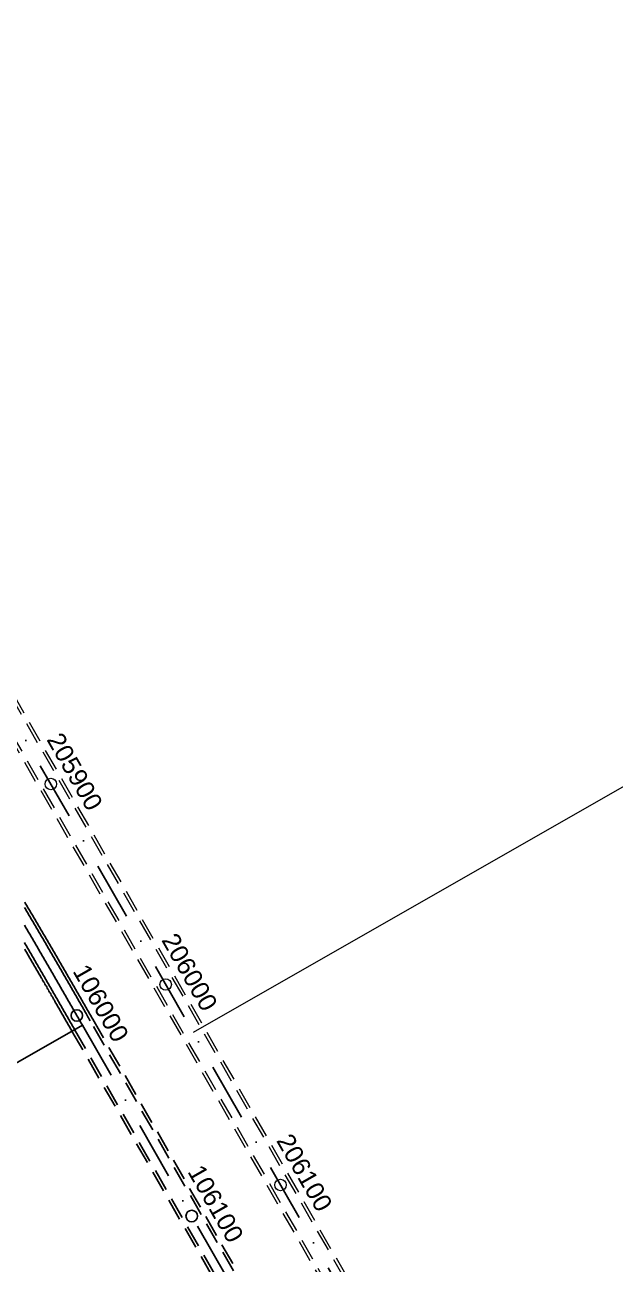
# Model space of a CAD drawing. Extents: x 2610184 to 2620710, y 1263771 to 1270672.
# Drawn here: x 2612668 to 2612924, y 1268379 to 1268915 of the extents above; entities that cross this region are included whole.
import ezdxf

# ---------------------------------------------------------------- set-up
doc = ezdxf.new("R2010")
doc.units = 0
doc.header["$LTSCALE"] = 5
doc.linetypes.add('DASHDOT', pattern=[10, 5, -2.5, 0, -2.5])
doc.linetypes.add('DASHEDX2', pattern=[3.75, 2.5, -1.25])
doc.layers.get('0').update_dxf_attribs({"color": 1, "linetype": 'CONTINUOUS'})
for name, color, linetype in [('Grundriss_16', 7, 'CONTINUOUS'), ('Grundriss_26', 7, 'CONTINUOUS'), ('QP_reel_26', 7, 'CONTINUOUS'), ('TunnelachseOst', 3, 'CONTINUOUS'), ('TunnelacsheWest', 3, 'CONTINUOUS')]:
    doc.layers.add(name, color=color, linetype=linetype)
doc.styles.add('ARIAL', font='arial.ttf')

# ---------------------------------------------------------------- blocks, each defined once
blk = doc.blocks.new('CDWK_PTTYP10')
at = {"color": 0, "lineweight": -2}
blk.add_circle((0, 0), 0.5, dxfattribs=at)

msp = doc.modelspace()

# ---------------------------------------------------------------- linework, layer by layer
at = {"layer": 'Grundriss_16', "color": 30, "linetype": 'Continuous', "lineweight": -3}
msp.add_line((2612693.36, 1268482.45), (2612495.71, 1268369.34), dxfattribs=at)
at = {"layer": 'Grundriss_16', "color": 1, "linetype": 'DASHEDX2', "lineweight": -3, "ltscale": 0.75}
for points in [[(2612849.5, 1268217.42), (2612696.73, 1268484.38), (2612696.48, 1268484.81), (2612696.23, 1268485.25), (2612695.98, 1268485.68), (2612695.73, 1268486.11), (2612695.49, 1268486.55), (2612695.24, 1268486.98), (2612694.99, 1268487.42), (2612694.74, 1268487.85), (2612694.49, 1268488.28), (2612694.24, 1268488.72), (2612693.99, 1268489.15), (2612693.75, 1268489.59), (2612693.5, 1268490.02), (2612693.25, 1268490.45), (2612693, 1268490.89), (2612692.75, 1268491.32), (2612692.5, 1268491.76), (2612692.25, 1268492.19), (2612692.01, 1268492.62), (2612691.76, 1268493.06), (2612691.51, 1268493.49), (2612691.26, 1268493.93), (2612691.01, 1268494.36), (2612690.76, 1268494.79), (2612690.51, 1268495.23), (2612690.26, 1268495.66), (2612690.02, 1268496.1), (2612689.77, 1268496.53), (2612689.52, 1268496.96), (2612689.27, 1268497.4), (2612689.02, 1268497.83), (2612688.77, 1268498.27), (2612688.52, 1268498.7), (2612688.27, 1268499.13), (2612688.02, 1268499.57), (2612687.77, 1268500), (2612687.52, 1268500.44), (2612687.27, 1268500.87), (2612687.03, 1268501.3), (2612686.78, 1268501.74), (2612686.53, 1268502.17), (2612686.28, 1268502.6), (2612686.03, 1268503.04), (2612685.78, 1268503.47), (2612685.53, 1268503.91), (2612685.28, 1268504.34), (2612685.03, 1268504.77), (2612684.78, 1268505.21), (2612684.53, 1268505.64), (2612684.28, 1268506.07), (2612684.03, 1268506.51), (2612683.78, 1268506.94), (2612683.53, 1268507.37), (2612683.28, 1268507.81), (2612683.03, 1268508.24), (2612682.78, 1268508.67), (2612682.53, 1268509.11), (2612682.27, 1268509.54), (2612682.02, 1268509.97), (2612681.77, 1268510.41), (2612681.52, 1268510.84), (2612681.27, 1268511.27), (2612681.02, 1268511.71), (2612680.77, 1268512.14), (2612680.52, 1268512.57), (2612680.27, 1268513.01), (2612680.01, 1268513.44), (2612679.76, 1268513.87), (2612679.51, 1268514.31), (2612679.26, 1268514.74), (2612679.01, 1268515.17), (2612678.76, 1268515.61), (2612678.5, 1268516.04), (2612678.25, 1268516.47), (2612678, 1268516.9), (2612677.75, 1268517.34), (2612677.5, 1268517.77), (2612677.24, 1268518.2), (2612676.99, 1268518.63), (2612676.74, 1268519.07), (2612676.49, 1268519.5), (2612676.23, 1268519.93), (2612675.98, 1268520.36), (2612675.73, 1268520.8), (2612675.47, 1268521.23), (2612675.22, 1268521.66), (2612674.97, 1268522.09), (2612674.71, 1268522.52), (2612674.46, 1268522.96), (2612674.21, 1268523.39), (2612673.95, 1268523.82), (2612673.7, 1268524.25), (2612673.45, 1268524.68), (2612673.19, 1268525.12), (2612672.94, 1268525.55), (2612672.68, 1268525.98), (2612672.43, 1268526.41), (2612672.17, 1268526.84), (2612671.92, 1268527.27), (2612671.66, 1268527.71), (2612671.41, 1268528.14), (2612671.15, 1268528.57), (2612670.9, 1268529), (2612670.64, 1268529.43), (2612670.39, 1268529.86), (2612670.13, 1268530.29), (2612669.88, 1268530.72), (2612669.62, 1268531.15), (2612669.37, 1268531.59), (2612669.11, 1268532.02), (2612668.85, 1268532.45), (2612668.6, 1268532.88), (2612668.34, 1268533.31)], [(2612668.43, 1268535.7), (2612668.69, 1268535.27), (2612668.94, 1268534.84), (2612669.2, 1268534.4), (2612669.46, 1268533.97), (2612669.71, 1268533.54), (2612669.97, 1268533.11), (2612670.23, 1268532.68), (2612670.48, 1268532.25), (2612670.74, 1268531.82), (2612670.99, 1268531.39), (2612671.25, 1268530.96), (2612671.51, 1268530.52), (2612671.76, 1268530.09), (2612672.02, 1268529.66), (2612672.27, 1268529.23), (2612672.53, 1268528.8), (2612672.78, 1268528.37), (2612673.04, 1268527.94), (2612673.29, 1268527.5), (2612673.55, 1268527.07), (2612673.8, 1268526.64), (2612674.06, 1268526.21), (2612674.31, 1268525.78), (2612674.57, 1268525.34), (2612674.82, 1268524.91), (2612675.07, 1268524.48), (2612675.33, 1268524.05), (2612675.58, 1268523.61), (2612675.84, 1268523.18), (2612676.09, 1268522.75), (2612676.34, 1268522.32), (2612676.6, 1268521.89), (2612676.85, 1268521.45), (2612677.1, 1268521.02), (2612677.36, 1268520.59), (2612677.61, 1268520.15), (2612677.86, 1268519.72), (2612678.11, 1268519.29), (2612678.37, 1268518.86), (2612678.62, 1268518.42), (2612678.87, 1268517.99), (2612679.12, 1268517.56), (2612679.38, 1268517.12), (2612679.63, 1268516.69), (2612679.88, 1268516.26), (2612680.13, 1268515.83), (2612680.38, 1268515.39), (2612680.64, 1268514.96), (2612680.89, 1268514.53), (2612681.14, 1268514.09), (2612681.39, 1268513.66), (2612681.64, 1268513.23), (2612681.89, 1268512.79), (2612682.14, 1268512.36), (2612682.4, 1268511.93), (2612682.65, 1268511.49), (2612682.9, 1268511.06), (2612683.15, 1268510.63), (2612683.4, 1268510.19), (2612683.65, 1268509.76), (2612683.9, 1268509.33), (2612684.15, 1268508.89), (2612684.4, 1268508.46), (2612684.65, 1268508.02), (2612684.9, 1268507.59), (2612685.15, 1268507.16), (2612685.4, 1268506.72), (2612685.65, 1268506.29), (2612685.9, 1268505.86), (2612686.15, 1268505.42), (2612686.4, 1268504.99), (2612686.65, 1268504.55), (2612686.9, 1268504.12), (2612687.15, 1268503.69), (2612687.4, 1268503.25), (2612687.65, 1268502.82), (2612687.9, 1268502.39), (2612688.15, 1268501.95), (2612688.4, 1268501.52), (2612688.65, 1268501.08), (2612688.9, 1268500.65), (2612689.15, 1268500.22), (2612689.4, 1268499.78), (2612689.65, 1268499.35), (2612689.9, 1268498.91), (2612690.15, 1268498.48), (2612690.4, 1268498.05), (2612690.65, 1268497.61), (2612690.89, 1268497.18), (2612691.14, 1268496.74), (2612691.39, 1268496.31), (2612691.64, 1268495.88), (2612691.89, 1268495.44), (2612692.14, 1268495.01), (2612692.39, 1268494.57), (2612692.64, 1268494.14), (2612692.89, 1268493.71), (2612693.13, 1268493.27), (2612693.38, 1268492.84), (2612693.63, 1268492.4), (2612693.88, 1268491.97), (2612694.13, 1268491.53), (2612694.38, 1268491.1), (2612694.63, 1268490.67), (2612694.87, 1268490.23), (2612695.12, 1268489.8), (2612695.37, 1268489.36), (2612695.62, 1268488.93), (2612695.87, 1268488.5), (2612696.12, 1268488.06), (2612696.36, 1268487.63), (2612696.61, 1268487.19), (2612696.86, 1268486.76), (2612697.11, 1268486.33), (2612697.36, 1268485.89), (2612697.61, 1268485.46), (2612697.86, 1268485.02), (2612850.63, 1268218.07)], [(2612668.28, 1268518.17), (2612668.53, 1268517.74), (2612668.79, 1268517.31), (2612669.04, 1268516.88), (2612669.29, 1268516.45), (2612669.54, 1268516.02), (2612669.8, 1268515.59), (2612670.05, 1268515.16), (2612670.3, 1268514.73), (2612670.55, 1268514.3), (2612670.8, 1268513.86), (2612671.05, 1268513.43), (2612671.3, 1268513), (2612671.56, 1268512.57), (2612671.81, 1268512.14), (2612672.06, 1268511.71), (2612672.31, 1268511.28), (2612672.56, 1268510.84), (2612672.81, 1268510.41), (2612673.06, 1268509.98), (2612673.31, 1268509.55), (2612673.56, 1268509.12), (2612673.81, 1268508.69), (2612674.06, 1268508.25), (2612674.31, 1268507.82), (2612674.57, 1268507.39), (2612674.82, 1268506.96), (2612675.07, 1268506.53), (2612675.32, 1268506.09), (2612675.57, 1268505.66), (2612675.82, 1268505.23), (2612676.07, 1268504.8), (2612676.32, 1268504.36), (2612676.57, 1268503.93), (2612676.82, 1268503.5), (2612677.07, 1268503.07), (2612677.31, 1268502.63), (2612677.56, 1268502.2), (2612677.81, 1268501.77), (2612678.06, 1268501.34), (2612678.31, 1268500.9), (2612678.56, 1268500.47), (2612678.81, 1268500.04), (2612679.06, 1268499.6), (2612679.31, 1268499.17), (2612679.56, 1268498.74), (2612679.81, 1268498.31), (2612680.06, 1268497.87), (2612680.31, 1268497.44), (2612680.56, 1268497.01), (2612680.81, 1268496.57), (2612681.05, 1268496.14), (2612681.3, 1268495.71), (2612681.55, 1268495.27), (2612681.8, 1268494.84), (2612682.05, 1268494.41), (2612682.3, 1268493.97), (2612682.55, 1268493.54), (2612682.8, 1268493.11), (2612683.04, 1268492.67), (2612683.29, 1268492.24), (2612683.54, 1268491.81), (2612683.79, 1268491.37), (2612684.04, 1268490.94), (2612684.29, 1268490.51), (2612684.54, 1268490.07), (2612684.78, 1268489.64), (2612685.03, 1268489.21), (2612685.28, 1268488.77), (2612685.53, 1268488.34), (2612685.78, 1268487.9), (2612686.03, 1268487.47), (2612686.28, 1268487.04), (2612686.52, 1268486.6), (2612686.77, 1268486.17), (2612687.02, 1268485.74), (2612687.27, 1268485.3), (2612687.52, 1268484.87), (2612687.77, 1268484.43), (2612688.01, 1268484), (2612688.26, 1268483.57), (2612688.51, 1268483.13), (2612688.76, 1268482.7), (2612689.01, 1268482.27), (2612689.26, 1268481.83), (2612689.5, 1268481.4), (2612689.75, 1268480.96), (2612690, 1268480.53), (2612842.78, 1268213.57)], [(2612668.42, 1268515.36), (2612668.67, 1268514.93), (2612668.92, 1268514.5), (2612669.18, 1268514.07), (2612669.43, 1268513.64), (2612669.68, 1268513.21), (2612669.93, 1268512.78), (2612670.18, 1268512.35), (2612670.43, 1268511.92), (2612670.68, 1268511.48), (2612670.93, 1268511.05), (2612671.19, 1268510.62), (2612671.44, 1268510.19), (2612671.69, 1268509.76), (2612671.94, 1268509.33), (2612672.19, 1268508.9), (2612672.44, 1268508.46), (2612672.69, 1268508.03), (2612672.94, 1268507.6), (2612673.19, 1268507.17), (2612673.44, 1268506.74), (2612673.69, 1268506.31), (2612673.94, 1268505.87), (2612674.19, 1268505.44), (2612674.44, 1268505.01), (2612674.69, 1268504.58), (2612674.94, 1268504.15), (2612675.19, 1268503.71), (2612675.44, 1268503.28), (2612675.69, 1268502.85), (2612675.94, 1268502.42), (2612676.19, 1268501.98), (2612676.44, 1268501.55), (2612676.69, 1268501.12), (2612676.94, 1268500.69), (2612677.19, 1268500.25), (2612677.44, 1268499.82), (2612677.69, 1268499.39), (2612677.93, 1268498.96), (2612678.18, 1268498.52), (2612678.43, 1268498.09), (2612678.68, 1268497.66), (2612678.93, 1268497.22), (2612679.18, 1268496.79), (2612679.43, 1268496.36), (2612679.68, 1268495.93), (2612679.93, 1268495.49), (2612680.18, 1268495.06), (2612680.42, 1268494.63), (2612680.67, 1268494.19), (2612680.92, 1268493.76), (2612681.17, 1268493.33), (2612681.42, 1268492.89), (2612681.67, 1268492.46), (2612681.92, 1268492.03), (2612682.17, 1268491.59), (2612682.41, 1268491.16), (2612682.66, 1268490.73), (2612682.91, 1268490.29), (2612683.16, 1268489.86), (2612683.41, 1268489.43), (2612683.66, 1268488.99), (2612683.9, 1268488.56), (2612684.15, 1268488.13), (2612684.4, 1268487.69), (2612684.65, 1268487.26), (2612684.9, 1268486.82), (2612685.15, 1268486.39), (2612685.4, 1268485.96), (2612685.64, 1268485.52), (2612685.89, 1268485.09), (2612686.14, 1268484.66), (2612686.39, 1268484.22), (2612686.64, 1268483.79), (2612686.89, 1268483.35), (2612687.13, 1268482.92), (2612687.38, 1268482.49), (2612687.63, 1268482.05), (2612687.88, 1268481.62), (2612688.13, 1268481.19), (2612688.38, 1268480.75), (2612688.62, 1268480.32), (2612688.87, 1268479.88), (2612841.65, 1268212.93)]]:
    msp.add_lwpolyline(points, dxfattribs=at)
at = {"layer": 'Grundriss_26', "color": 1, "linetype": 'DASHEDX2', "lineweight": 18, "ltscale": 0.75}
for points in [[(2612466.93, 1268950.86), (2612878.37, 1268231.91)], [(2612473.65, 1268954.71), (2612885.09, 1268235.76)], [(2612474.78, 1268955.35), (2612886.22, 1268236.41)], [(2612465.8, 1268950.21), (2612877.24, 1268231.27)]]:
    msp.add_lwpolyline(points, dxfattribs=at)
at = {"layer": 'QP_reel_26', "color": 1, "linetype": 'Continuous', "lineweight": 18}
msp.add_line((2613228.96, 1268758.36), (2612741.28, 1268479.26), dxfattribs=at)
at = {"layer": 'TunnelachseOst', "linetype": 'DASHDOT', "lineweight": 25}
msp.add_lwpolyline([(2612426.33, 1269029.59), (2612881.73, 1268233.84)], dxfattribs=at)
at = {"layer": 'TunnelacsheWest', "color": 3, "linetype": 'DASHDOT', "lineweight": -3}
msp.add_lwpolyline([(2612668.33, 1268525.73), (2612668.58, 1268525.3), (2612668.84, 1268524.87), (2612669.09, 1268524.44), (2612669.34, 1268524.01), (2612669.6, 1268523.58), (2612669.85, 1268523.15), (2612670.11, 1268522.72), (2612670.36, 1268522.29), (2612670.61, 1268521.86), (2612670.87, 1268521.43), (2612671.12, 1268521), (2612671.37, 1268520.56), (2612671.63, 1268520.13), (2612671.88, 1268519.7), (2612672.13, 1268519.27), (2612672.38, 1268518.84), (2612672.64, 1268518.41), (2612672.89, 1268517.98), (2612673.14, 1268517.54), (2612673.39, 1268517.11), (2612673.65, 1268516.68), (2612673.9, 1268516.25), (2612674.15, 1268515.82), (2612674.4, 1268515.38), (2612674.65, 1268514.95), (2612674.9, 1268514.52), (2612675.16, 1268514.09), (2612675.41, 1268513.66), (2612675.66, 1268513.22), (2612675.91, 1268512.79), (2612676.16, 1268512.36), (2612676.41, 1268511.93), (2612676.66, 1268511.49), (2612676.91, 1268511.06), (2612677.17, 1268510.63), (2612677.42, 1268510.2), (2612677.67, 1268509.76), (2612677.92, 1268509.33), (2612678.17, 1268508.9), (2612678.42, 1268508.47), (2612678.67, 1268508.03), (2612678.92, 1268507.6), (2612679.17, 1268507.17), (2612679.42, 1268506.74), (2612679.67, 1268506.3), (2612679.92, 1268505.87), (2612680.17, 1268505.44), (2612680.42, 1268505), (2612680.67, 1268504.57), (2612680.92, 1268504.14), (2612681.17, 1268503.7), (2612681.42, 1268503.27), (2612681.67, 1268502.84), (2612681.92, 1268502.41), (2612682.17, 1268501.97), (2612682.42, 1268501.54), (2612682.67, 1268501.11), (2612682.92, 1268500.67), (2612683.17, 1268500.24), (2612683.42, 1268499.81), (2612683.67, 1268499.37), (2612683.92, 1268498.94), (2612684.16, 1268498.5), (2612684.41, 1268498.07), (2612684.66, 1268497.64), (2612684.91, 1268497.2), (2612685.16, 1268496.77), (2612685.41, 1268496.34), (2612685.66, 1268495.9), (2612685.91, 1268495.47), (2612686.16, 1268495.04), (2612686.41, 1268494.6), (2612686.65, 1268494.17), (2612686.9, 1268493.73), (2612687.15, 1268493.3), (2612687.4, 1268492.87), (2612687.65, 1268492.43), (2612687.9, 1268492), (2612688.15, 1268491.57), (2612688.4, 1268491.13), (2612688.64, 1268490.7), (2612688.89, 1268490.26), (2612689.14, 1268489.83), (2612689.39, 1268489.4), (2612689.64, 1268488.96), (2612689.89, 1268488.53), (2612690.13, 1268488.1), (2612690.38, 1268487.66), (2612690.63, 1268487.23), (2612690.88, 1268486.79), (2612691.13, 1268486.36), (2612691.38, 1268485.93), (2612691.63, 1268485.49), (2612691.87, 1268485.06), (2612692.12, 1268484.62), (2612692.37, 1268484.19), (2612692.62, 1268483.76), (2612692.87, 1268483.32), (2612693.12, 1268482.89), (2612693.36, 1268482.45), (2612846.14, 1268215.5)], dxfattribs=at)

# ---------------------------------------------------------------- block references
at = {"layer": 'Grundriss_16', "color": 1, "lineweight": -3, "xscale": 5, "yscale": 5}
for p in [(2612690.99, 1268486.6), (2612740.66, 1268399.81)]:
    msp.add_blockref('CDWK_PTTYP10', p, dxfattribs=at)
at = {"layer": 'Grundriss_26', "color": 1, "lineweight": 18, "xscale": 5, "yscale": 5}
for p in [(2612679.72, 1268586.83), (2612729.39, 1268500.04), (2612779.06, 1268413.25)]:
    msp.add_blockref('CDWK_PTTYP10', p, dxfattribs=at)

# ---------------------------------------------------------------- texts
at = {"layer": 'Grundriss_16', "color": 1, "lineweight": -3, "style": 'ARIAL'}
for s, rotation, p in [('106000', 299.7891, (2612688.97, 1268505.85)), ('106100', 299.7819, (2612738.65, 1268419.06))]:
    msp.add_text(s, height=7.812, rotation=rotation, dxfattribs=at).set_placement(p)
at = {"layer": 'Grundriss_26', "color": 1, "lineweight": 18, "style": 'ARIAL'}
for s, p in [('205900', (2612677.7, 1268606.08)), ('206000', (2612727.37, 1268519.29)), ('206100', (2612777.04, 1268432.5))]:
    msp.add_text(s, height=7.812, rotation=299.7819, dxfattribs=at).set_placement(p)

doc.saveas('drawing.dxf')
